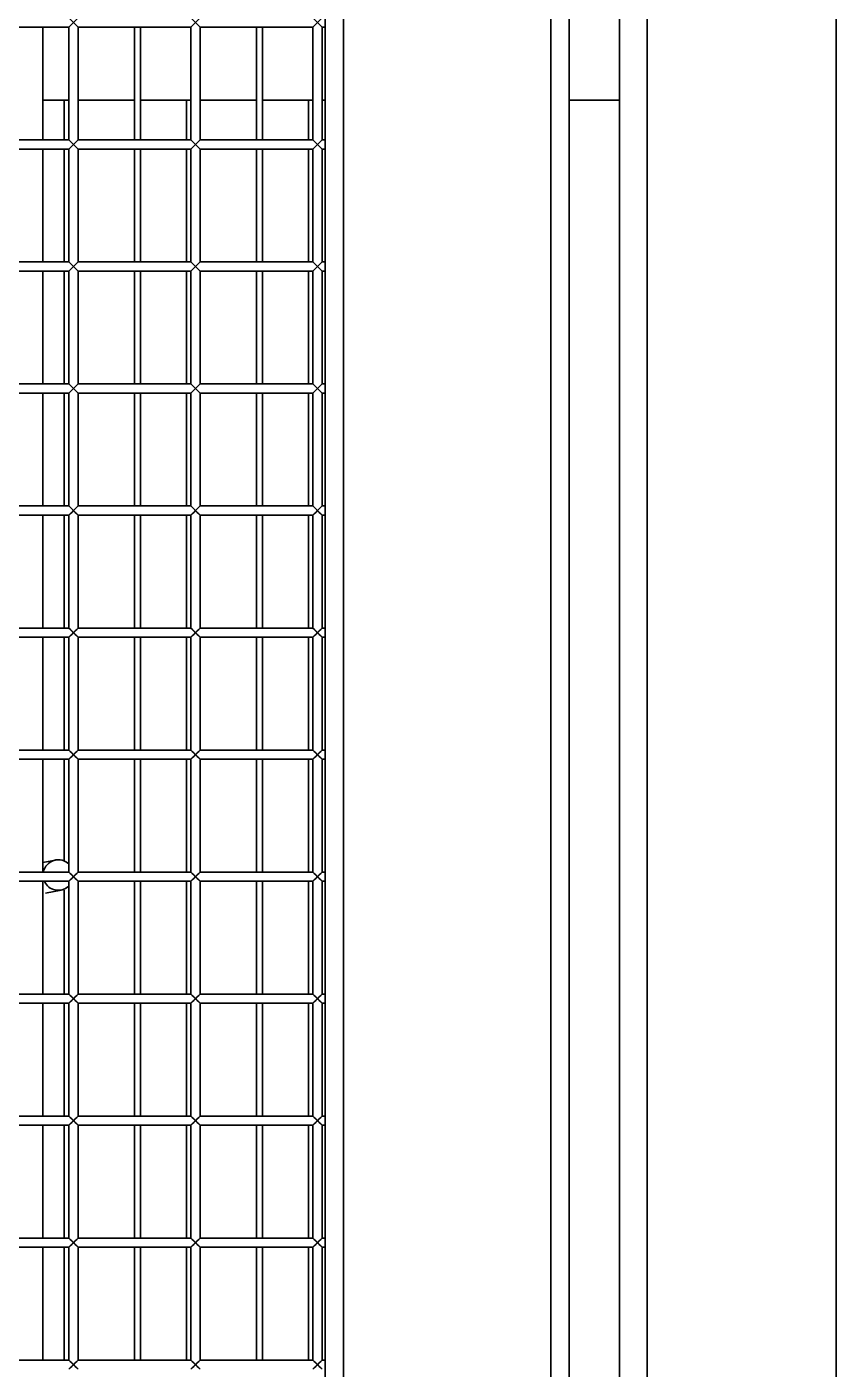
# Model space of a CAD drawing. Header units: millimetres. Extents: x 32496 to 166256, y 3504 to 23939.
# Drawn here: x 148197.9 to 148463.2, y 14024.9 to 14464.9 of the extents above; entities that cross this region are included whole.
import ezdxf

# ---------------------------------------------------------------- set-up
doc = ezdxf.new("R2010")
doc.units = ezdxf.units.MM
doc.layers.get('0').update_dxf_attribs({"lineweight": 35})

# ---------------------------------------------------------------- blocks, each defined once
blk = doc.blocks.new('8-1250')
at = {"linetype": 'Continuous'}
for p, q in [((-133.13, -34671.29), (-133.13, -32152.29)), ((-294.63, -33033.17), (-294.63, -32390.41)), ((-226.63, -32399.29), (-226.63, -33024.29)), ((-220.63, -33024.29), (-220.63, -32399.29)), ((-204.13, -33024.29), (-204.13, -32399.29)), ((-195.13, -33024.29), (-195.13, -32399.29)), ((-300.63, -32408.79), (-300.63, -33034.31)), ((-384.63, -32441.79), (-381.63, -32438.79)), ((-384.63, -32438.79), (-381.63, -32441.79)), ((-344.63, -32441.79), (-341.63, -32438.79)), ((-344.63, -32438.79), (-341.63, -32441.79)), ((-304.63, -32441.79), (-301.63, -32438.79)), ((-304.63, -32438.79), (-301.63, -32441.79)), ((-421.63, -32441.79), (-384.63, -32441.79)), ((-393.13, -32478.79), (-393.13, -32441.79)), ((-384.63, -32441.79), (-384.63, -32478.79)), ((-381.63, -32441.79), (-344.63, -32441.79)), ((-381.63, -32441.79), (-381.63, -32478.79)), ((-363.13, -32441.79), (-363.13, -32478.79)), ((-361.13, -32441.79), (-361.13, -32478.79)), ((-344.63, -32441.79), (-344.63, -32478.79)), ((-341.63, -32441.79), (-304.63, -32441.79)), ((-341.63, -32441.79), (-341.63, -32478.79)), ((-323.13, -32441.79), (-323.13, -32478.79)), ((-321.13, -32441.79), (-321.13, -32478.79)), ((-304.63, -32441.79), (-304.63, -32478.79)), ((-301.63, -32441.79), (-300.63, -32441.79)), ((-301.63, -32441.79), (-301.63, -32478.79)), ((-393.13, -32465.79), (-384.63, -32465.79)), ((-386.13, -32465.79), (-386.13, -32478.79)), ((-381.63, -32465.79), (-363.13, -32465.79)), ((-361.13, -32465.79), (-344.63, -32465.79)), ((-346.13, -32465.79), (-346.13, -32478.79)), ((-341.63, -32465.79), (-323.13, -32465.79)), ((-321.13, -32465.79), (-304.63, -32465.79)), ((-306.13, -32465.79), (-306.13, -32478.79)), ((-301.63, -32465.79), (-300.63, -32465.79)), ((-220.63, -32465.79), (-204.13, -32465.79)), ((-421.63, -32478.79), (-384.63, -32478.79)), ((-384.63, -32481.79), (-381.63, -32478.79)), ((-384.63, -32478.79), (-381.63, -32481.79)), ((-381.63, -32478.79), (-344.63, -32478.79)), ((-344.63, -32481.79), (-341.63, -32478.79)), ((-344.63, -32478.79), (-341.63, -32481.79)), ((-341.63, -32478.79), (-304.63, -32478.79)), ((-304.63, -32481.79), (-301.63, -32478.79)), ((-304.63, -32478.79), (-301.63, -32481.79)), ((-301.63, -32478.79), (-300.63, -32478.79)), ((-421.63, -32481.79), (-384.63, -32481.79)), ((-393.13, -32518.79), (-393.13, -32481.79)), ((-386.13, -32481.79), (-386.13, -32518.79)), ((-384.63, -32481.79), (-384.63, -32518.79)), ((-381.63, -32481.79), (-344.63, -32481.79)), ((-381.63, -32481.79), (-381.63, -32518.79)), ((-363.13, -32481.79), (-363.13, -32518.79)), ((-361.13, -32481.79), (-361.13, -32518.79)), ((-346.13, -32481.79), (-346.13, -32518.79)), ((-344.63, -32481.79), (-344.63, -32518.79)), ((-341.63, -32481.79), (-304.63, -32481.79)), ((-341.63, -32481.79), (-341.63, -32518.79)), ((-323.13, -32481.79), (-323.13, -32518.79)), ((-321.13, -32481.79), (-321.13, -32518.79)), ((-306.13, -32481.79), (-306.13, -32518.79)), ((-304.63, -32481.79), (-304.63, -32518.79)), ((-301.63, -32481.79), (-300.63, -32481.79)), ((-301.63, -32481.79), (-301.63, -32518.79)), ((-421.63, -32518.79), (-384.63, -32518.79)), ((-384.63, -32521.79), (-381.63, -32518.79)), ((-384.63, -32518.79), (-381.63, -32521.79)), ((-381.63, -32518.79), (-344.63, -32518.79)), ((-344.63, -32521.79), (-341.63, -32518.79)), ((-344.63, -32518.79), (-341.63, -32521.79)), ((-341.63, -32518.79), (-304.63, -32518.79)), ((-304.63, -32521.79), (-301.63, -32518.79)), ((-304.63, -32518.79), (-301.63, -32521.79)), ((-301.63, -32518.79), (-300.63, -32518.79)), ((-421.63, -32521.79), (-384.63, -32521.79)), ((-393.13, -32558.79), (-393.13, -32521.79)), ((-386.13, -32521.79), (-386.13, -32558.79)), ((-384.63, -32521.79), (-384.63, -32558.79)), ((-381.63, -32521.79), (-344.63, -32521.79)), ((-381.63, -32521.79), (-381.63, -32558.79)), ((-363.13, -32521.79), (-363.13, -32558.79)), ((-361.13, -32521.79), (-361.13, -32558.79)), ((-346.13, -32521.79), (-346.13, -32558.79)), ((-344.63, -32521.79), (-344.63, -32558.79)), ((-341.63, -32521.79), (-304.63, -32521.79)), ((-341.63, -32521.79), (-341.63, -32558.79)), ((-323.13, -32521.79), (-323.13, -32558.79)), ((-321.13, -32521.79), (-321.13, -32558.79)), ((-306.13, -32521.79), (-306.13, -32558.79)), ((-304.63, -32521.79), (-304.63, -32558.79)), ((-301.63, -32521.79), (-300.63, -32521.79)), ((-301.63, -32521.79), (-301.63, -32558.79)), ((-421.63, -32558.79), (-384.63, -32558.79)), ((-384.63, -32561.79), (-381.63, -32558.79)), ((-384.63, -32558.79), (-381.63, -32561.79)), ((-381.63, -32558.79), (-344.63, -32558.79)), ((-344.63, -32561.79), (-341.63, -32558.79)), ((-344.63, -32558.79), (-341.63, -32561.79)), ((-341.63, -32558.79), (-304.63, -32558.79)), ((-304.63, -32561.79), (-301.63, -32558.79)), ((-304.63, -32558.79), (-301.63, -32561.79)), ((-301.63, -32558.79), (-300.63, -32558.79)), ((-421.63, -32561.79), (-384.63, -32561.79)), ((-393.13, -32598.79), (-393.13, -32561.79)), ((-386.13, -32561.79), (-386.13, -32598.79)), ((-384.63, -32561.79), (-384.63, -32598.79)), ((-381.63, -32561.79), (-344.63, -32561.79)), ((-381.63, -32561.79), (-381.63, -32598.79)), ((-363.13, -32561.79), (-363.13, -32598.79)), ((-361.13, -32561.79), (-361.13, -32598.79)), ((-346.13, -32561.79), (-346.13, -32598.79)), ((-344.63, -32561.79), (-344.63, -32598.79)), ((-341.63, -32561.79), (-304.63, -32561.79)), ((-341.63, -32561.79), (-341.63, -32598.79)), ((-323.13, -32561.79), (-323.13, -32598.79)), ((-321.13, -32561.79), (-321.13, -32598.79)), ((-306.13, -32561.79), (-306.13, -32598.79)), ((-304.63, -32561.79), (-304.63, -32598.79)), ((-301.63, -32561.79), (-300.63, -32561.79)), ((-301.63, -32561.79), (-301.63, -32598.79)), ((-421.63, -32598.79), (-384.63, -32598.79)), ((-384.63, -32601.79), (-381.63, -32598.79)), ((-384.63, -32598.79), (-381.63, -32601.79)), ((-381.63, -32598.79), (-344.63, -32598.79)), ((-344.63, -32601.79), (-341.63, -32598.79)), ((-344.63, -32598.79), (-341.63, -32601.79)), ((-341.63, -32598.79), (-304.63, -32598.79)), ((-304.63, -32601.79), (-301.63, -32598.79)), ((-304.63, -32598.79), (-301.63, -32601.79)), ((-301.63, -32598.79), (-300.63, -32598.79)), ((-421.63, -32601.79), (-384.63, -32601.79)), ((-393.13, -32638.79), (-393.13, -32601.79)), ((-386.13, -32601.79), (-386.13, -32638.79)), ((-384.63, -32601.79), (-384.63, -32638.79)), ((-381.63, -32601.79), (-344.63, -32601.79)), ((-381.63, -32601.79), (-381.63, -32638.79)), ((-363.13, -32601.79), (-363.13, -32638.79)), ((-361.13, -32601.79), (-361.13, -32638.79)), ((-346.13, -32601.79), (-346.13, -32638.79)), ((-344.63, -32601.79), (-344.63, -32638.79)), ((-341.63, -32601.79), (-304.63, -32601.79)), ((-341.63, -32601.79), (-341.63, -32638.79)), ((-323.13, -32601.79), (-323.13, -32638.79)), ((-321.13, -32601.79), (-321.13, -32638.79)), ((-306.13, -32601.79), (-306.13, -32638.79)), ((-304.63, -32601.79), (-304.63, -32638.79)), ((-301.63, -32601.79), (-300.63, -32601.79)), ((-301.63, -32601.79), (-301.63, -32638.79)), ((-421.63, -32638.79), (-384.63, -32638.79)), ((-384.63, -32641.79), (-381.63, -32638.79)), ((-384.63, -32638.79), (-381.63, -32641.79)), ((-381.63, -32638.79), (-344.63, -32638.79)), ((-344.63, -32641.79), (-341.63, -32638.79)), ((-344.63, -32638.79), (-341.63, -32641.79)), ((-341.63, -32638.79), (-304.63, -32638.79)), ((-304.63, -32641.79), (-301.63, -32638.79)), ((-304.63, -32638.79), (-301.63, -32641.79)), ((-301.63, -32638.79), (-300.63, -32638.79)), ((-421.63, -32641.79), (-384.63, -32641.79)), ((-393.13, -32678.79), (-393.13, -32641.79)), ((-386.13, -32641.79), (-386.13, -32678.79)), ((-384.63, -32641.79), (-384.63, -32678.79)), ((-381.63, -32641.79), (-344.63, -32641.79)), ((-381.63, -32641.79), (-381.63, -32678.79)), ((-363.13, -32641.79), (-363.13, -32678.79)), ((-361.13, -32641.79), (-361.13, -32678.79)), ((-346.13, -32641.79), (-346.13, -32678.79)), ((-344.63, -32641.79), (-344.63, -32678.79)), ((-341.63, -32641.79), (-304.63, -32641.79)), ((-341.63, -32641.79), (-341.63, -32678.79)), ((-323.13, -32641.79), (-323.13, -32678.79)), ((-321.13, -32641.79), (-321.13, -32678.79)), ((-306.13, -32641.79), (-306.13, -32678.79)), ((-304.63, -32641.79), (-304.63, -32678.79)), ((-301.63, -32641.79), (-300.63, -32641.79)), ((-301.63, -32641.79), (-301.63, -32678.79)), ((-421.63, -32678.79), (-384.63, -32678.79)), ((-384.63, -32681.79), (-381.63, -32678.79)), ((-384.63, -32678.79), (-381.63, -32681.79)), ((-381.63, -32678.79), (-344.63, -32678.79)), ((-344.63, -32681.79), (-341.63, -32678.79)), ((-344.63, -32678.79), (-341.63, -32681.79)), ((-341.63, -32678.79), (-304.63, -32678.79)), ((-304.63, -32681.79), (-301.63, -32678.79)), ((-304.63, -32678.79), (-301.63, -32681.79)), ((-301.63, -32678.79), (-300.63, -32678.79)), ((-421.63, -32681.79), (-384.63, -32681.79)), ((-393.13, -32718.79), (-393.13, -32681.79)), ((-386.13, -32681.79), (-386.13, -32715.27)), ((-384.63, -32681.79), (-384.63, -32718.79)), ((-381.63, -32681.79), (-344.63, -32681.79)), ((-381.63, -32681.79), (-381.63, -32718.79)), ((-363.13, -32681.79), (-363.13, -32718.79)), ((-361.13, -32681.79), (-361.13, -32718.79)), ((-346.13, -32681.79), (-346.13, -32718.79)), ((-344.63, -32681.79), (-344.63, -32718.79)), ((-341.63, -32681.79), (-304.63, -32681.79)), ((-341.63, -32681.79), (-341.63, -32718.79)), ((-323.13, -32681.79), (-323.13, -32718.79)), ((-321.13, -32681.79), (-321.13, -32718.79)), ((-306.13, -32681.79), (-306.13, -32718.79)), ((-304.63, -32681.79), (-304.63, -32718.79)), ((-301.63, -32681.79), (-300.63, -32681.79)), ((-301.63, -32681.79), (-301.63, -32718.79)), ((-393.13, -32715.66), (-389.04, -32714.86)), ((-421.63, -32718.79), (-384.63, -32718.79)), ((-421.63, -32721.79), (-384.63, -32721.79)), ((-393.13, -32758.79), (-393.13, -32721.79)), ((-384.63, -32721.79), (-381.63, -32718.79)), ((-384.63, -32718.79), (-381.63, -32721.79)), ((-384.63, -32721.79), (-384.63, -32758.79)), ((-381.63, -32718.79), (-344.63, -32718.79)), ((-381.63, -32721.79), (-344.63, -32721.79)), ((-381.63, -32721.79), (-381.63, -32758.79)), ((-363.13, -32721.79), (-363.13, -32758.79)), ((-361.13, -32721.79), (-361.13, -32758.79)), ((-346.13, -32721.79), (-346.13, -32758.79)), ((-344.63, -32721.79), (-341.63, -32718.79)), ((-344.63, -32718.79), (-341.63, -32721.79)), ((-344.63, -32721.79), (-344.63, -32758.79)), ((-341.63, -32718.79), (-304.63, -32718.79)), ((-341.63, -32721.79), (-304.63, -32721.79)), ((-341.63, -32721.79), (-341.63, -32758.79)), ((-323.13, -32721.79), (-323.13, -32758.79)), ((-321.13, -32721.79), (-321.13, -32758.79)), ((-306.13, -32721.79), (-306.13, -32758.79)), ((-304.63, -32721.79), (-301.63, -32718.79)), ((-304.63, -32718.79), (-301.63, -32721.79)), ((-304.63, -32721.79), (-304.63, -32758.79)), ((-301.63, -32718.79), (-300.63, -32718.79)), ((-301.63, -32721.79), (-300.63, -32721.79)), ((-301.63, -32721.79), (-301.63, -32758.79)), ((-392.27, -32725.68), (-387.13, -32724.68)), ((-386.13, -32724.68), (-386.13, -32758.79)), ((-421.63, -32758.79), (-384.63, -32758.79)), ((-421.63, -32761.79), (-384.63, -32761.79)), ((-393.13, -32798.79), (-393.13, -32761.79)), ((-386.13, -32761.79), (-386.13, -32798.79)), ((-384.63, -32761.79), (-381.63, -32758.79)), ((-384.63, -32758.79), (-381.63, -32761.79)), ((-384.63, -32761.79), (-384.63, -32798.79)), ((-381.63, -32758.79), (-344.63, -32758.79)), ((-381.63, -32761.79), (-344.63, -32761.79)), ((-381.63, -32761.79), (-381.63, -32798.79)), ((-363.13, -32761.79), (-363.13, -32798.79)), ((-361.13, -32761.79), (-361.13, -32798.79)), ((-346.13, -32761.79), (-346.13, -32798.79)), ((-344.63, -32761.79), (-341.63, -32758.79)), ((-344.63, -32758.79), (-341.63, -32761.79)), ((-344.63, -32761.79), (-344.63, -32798.79)), ((-341.63, -32758.79), (-304.63, -32758.79)), ((-341.63, -32761.79), (-304.63, -32761.79)), ((-341.63, -32761.79), (-341.63, -32798.79)), ((-323.13, -32761.79), (-323.13, -32798.79)), ((-321.13, -32761.79), (-321.13, -32798.79)), ((-306.13, -32761.79), (-306.13, -32798.79)), ((-304.63, -32761.79), (-301.63, -32758.79)), ((-304.63, -32758.79), (-301.63, -32761.79)), ((-304.63, -32761.79), (-304.63, -32798.79)), ((-301.63, -32758.79), (-300.63, -32758.79)), ((-301.63, -32761.79), (-300.63, -32761.79)), ((-301.63, -32761.79), (-301.63, -32798.79)), ((-421.63, -32798.79), (-384.63, -32798.79)), ((-421.63, -32801.79), (-384.63, -32801.79)), ((-393.13, -32838.79), (-393.13, -32801.79)), ((-386.13, -32801.79), (-386.13, -32838.79)), ((-384.63, -32801.79), (-381.63, -32798.79)), ((-384.63, -32798.79), (-381.63, -32801.79)), ((-384.63, -32801.79), (-384.63, -32838.79)), ((-381.63, -32798.79), (-344.63, -32798.79)), ((-381.63, -32801.79), (-344.63, -32801.79)), ((-381.63, -32801.79), (-381.63, -32838.79)), ((-363.13, -32801.79), (-363.13, -32838.79)), ((-361.13, -32801.79), (-361.13, -32838.79)), ((-346.13, -32801.79), (-346.13, -32838.79)), ((-344.63, -32801.79), (-341.63, -32798.79)), ((-344.63, -32798.79), (-341.63, -32801.79)), ((-344.63, -32801.79), (-344.63, -32838.79)), ((-341.63, -32798.79), (-304.63, -32798.79)), ((-341.63, -32801.79), (-304.63, -32801.79)), ((-341.63, -32801.79), (-341.63, -32838.79)), ((-323.13, -32801.79), (-323.13, -32838.79)), ((-321.13, -32801.79), (-321.13, -32838.79)), ((-306.13, -32801.79), (-306.13, -32838.79)), ((-304.63, -32801.79), (-301.63, -32798.79)), ((-304.63, -32798.79), (-301.63, -32801.79)), ((-304.63, -32801.79), (-304.63, -32838.79)), ((-301.63, -32798.79), (-300.63, -32798.79)), ((-301.63, -32801.79), (-300.63, -32801.79)), ((-301.63, -32801.79), (-301.63, -32838.79)), ((-421.63, -32838.79), (-384.63, -32838.79)), ((-384.63, -32841.79), (-381.63, -32838.79)), ((-384.63, -32838.79), (-381.63, -32841.79)), ((-381.63, -32838.79), (-344.63, -32838.79)), ((-344.63, -32841.79), (-341.63, -32838.79)), ((-344.63, -32838.79), (-341.63, -32841.79)), ((-341.63, -32838.79), (-304.63, -32838.79)), ((-304.63, -32841.79), (-301.63, -32838.79)), ((-304.63, -32838.79), (-301.63, -32841.79)), ((-301.63, -32838.79), (-300.63, -32838.79)), ((-421.63, -32841.79), (-384.63, -32841.79)), ((-393.13, -32878.79), (-393.13, -32841.79)), ((-386.13, -32841.79), (-386.13, -32878.79)), ((-384.63, -32841.79), (-384.63, -32878.79)), ((-381.63, -32841.79), (-344.63, -32841.79)), ((-381.63, -32841.79), (-381.63, -32878.79)), ((-363.13, -32841.79), (-363.13, -32878.79)), ((-361.13, -32841.79), (-361.13, -32878.79)), ((-346.13, -32841.79), (-346.13, -32878.79)), ((-344.63, -32841.79), (-344.63, -32878.79)), ((-341.63, -32841.79), (-304.63, -32841.79)), ((-341.63, -32841.79), (-341.63, -32878.79)), ((-323.13, -32841.79), (-323.13, -32878.79)), ((-321.13, -32841.79), (-321.13, -32878.79)), ((-306.13, -32841.79), (-306.13, -32878.79)), ((-304.63, -32841.79), (-304.63, -32878.79)), ((-301.63, -32841.79), (-300.63, -32841.79)), ((-301.63, -32841.79), (-301.63, -32878.79)), ((-421.63, -32878.79), (-384.63, -32878.79)), ((-384.63, -32881.79), (-381.63, -32878.79)), ((-384.63, -32878.79), (-381.63, -32881.79)), ((-381.63, -32878.79), (-344.63, -32878.79)), ((-344.63, -32881.79), (-341.63, -32878.79)), ((-344.63, -32878.79), (-341.63, -32881.79)), ((-341.63, -32878.79), (-304.63, -32878.79)), ((-304.63, -32881.79), (-301.63, -32878.79)), ((-304.63, -32878.79), (-301.63, -32881.79)), ((-301.63, -32878.79), (-300.63, -32878.79))]:
    blk.add_line(p, q, dxfattribs=at)
for points in [[(-384.63, -32478.79), (-384.2, -32479.22), (-383.71, -32479.71), (-382.54, -32480.88)], [(-383.13, -32480.29), (-383.72, -32480.88), (-384.19, -32481.35), (-384.51, -32481.67)], [(-383.13, -32480.29), (-382.54, -32479.7), (-382.07, -32479.23), (-381.74, -32478.9)], [(-344.63, -32478.79), (-344.2, -32479.22), (-343.71, -32479.71), (-342.54, -32480.88)], [(-343.13, -32480.29), (-343.72, -32480.88), (-344.19, -32481.35), (-344.51, -32481.67)], [(-343.13, -32480.29), (-342.54, -32479.7), (-342.07, -32479.23), (-341.74, -32478.9)], [(-304.63, -32478.79), (-304.2, -32479.22), (-303.71, -32479.71), (-302.54, -32480.88)], [(-303.13, -32480.29), (-303.72, -32480.88), (-304.19, -32481.35), (-304.51, -32481.67)], [(-303.13, -32480.29), (-302.54, -32479.7), (-302.07, -32479.23), (-301.74, -32478.9)], [(-381.74, -32481.67), (-382.07, -32481.35), (-382.54, -32480.88)], [(-341.74, -32481.67), (-342.07, -32481.35), (-342.54, -32480.88)], [(-301.74, -32481.67), (-302.07, -32481.35), (-302.54, -32480.88)], [(-384.63, -32518.79), (-384.2, -32519.22), (-383.71, -32519.71), (-382.54, -32520.88)], [(-383.13, -32520.29), (-383.72, -32520.88), (-384.19, -32521.35), (-384.51, -32521.67)], [(-383.13, -32520.29), (-382.54, -32519.7), (-382.07, -32519.23), (-381.74, -32518.9)], [(-344.63, -32518.79), (-344.2, -32519.22), (-343.71, -32519.71), (-342.54, -32520.88)], [(-343.13, -32520.29), (-343.72, -32520.88), (-344.19, -32521.35), (-344.51, -32521.67)], [(-343.13, -32520.29), (-342.54, -32519.7), (-342.07, -32519.23), (-341.74, -32518.9)], [(-304.63, -32518.79), (-304.2, -32519.22), (-303.71, -32519.71), (-302.54, -32520.88)], [(-303.13, -32520.29), (-303.72, -32520.88), (-304.19, -32521.35), (-304.51, -32521.67)], [(-303.13, -32520.29), (-302.54, -32519.7), (-302.07, -32519.23), (-301.74, -32518.9)], [(-381.74, -32521.67), (-382.07, -32521.35), (-382.54, -32520.88)], [(-341.74, -32521.67), (-342.07, -32521.35), (-342.54, -32520.88)], [(-301.74, -32521.67), (-302.07, -32521.35), (-302.54, -32520.88)], [(-384.63, -32558.79), (-384.2, -32559.22), (-383.71, -32559.71), (-382.54, -32560.88)], [(-383.13, -32560.29), (-382.54, -32559.7), (-382.07, -32559.23), (-381.74, -32558.9)], [(-344.63, -32558.79), (-344.2, -32559.22), (-343.71, -32559.71), (-342.54, -32560.88)], [(-343.13, -32560.29), (-342.54, -32559.7), (-342.07, -32559.23), (-341.74, -32558.9)], [(-304.63, -32558.79), (-304.2, -32559.22), (-303.71, -32559.71), (-302.54, -32560.88)], [(-303.13, -32560.29), (-302.54, -32559.7), (-302.07, -32559.23), (-301.74, -32558.9)], [(-383.13, -32560.29), (-383.72, -32560.88), (-384.19, -32561.35), (-384.51, -32561.67)], [(-381.74, -32561.67), (-382.07, -32561.35), (-382.54, -32560.88)], [(-343.13, -32560.29), (-343.72, -32560.88), (-344.19, -32561.35), (-344.51, -32561.67)], [(-341.74, -32561.67), (-342.07, -32561.35), (-342.54, -32560.88)], [(-303.13, -32560.29), (-303.72, -32560.88), (-304.19, -32561.35), (-304.51, -32561.67)], [(-301.74, -32561.67), (-302.07, -32561.35), (-302.54, -32560.88)], [(-384.63, -32598.79), (-384.2, -32599.22), (-383.71, -32599.71), (-382.54, -32600.88)], [(-383.13, -32600.29), (-382.54, -32599.7), (-382.07, -32599.23), (-381.74, -32598.9)], [(-344.63, -32598.79), (-344.2, -32599.22), (-343.71, -32599.71), (-342.54, -32600.88)], [(-343.13, -32600.29), (-342.54, -32599.7), (-342.07, -32599.23), (-341.74, -32598.9)], [(-304.63, -32598.79), (-304.2, -32599.22), (-303.71, -32599.71), (-302.54, -32600.88)], [(-303.13, -32600.29), (-302.54, -32599.7), (-302.07, -32599.23), (-301.74, -32598.9)], [(-383.13, -32600.29), (-383.72, -32600.88), (-384.19, -32601.35), (-384.51, -32601.67)], [(-381.74, -32601.67), (-382.07, -32601.35), (-382.54, -32600.88)], [(-343.13, -32600.29), (-343.72, -32600.88), (-344.19, -32601.35), (-344.51, -32601.67)], [(-341.74, -32601.67), (-342.07, -32601.35), (-342.54, -32600.88)], [(-303.13, -32600.29), (-303.72, -32600.88), (-304.19, -32601.35), (-304.51, -32601.67)], [(-301.74, -32601.67), (-302.07, -32601.35), (-302.54, -32600.88)], [(-384.63, -32638.79), (-384.2, -32639.22), (-383.71, -32639.71), (-382.54, -32640.88)], [(-383.13, -32640.29), (-382.54, -32639.7), (-382.07, -32639.23), (-381.74, -32638.9)], [(-344.63, -32638.79), (-344.2, -32639.22), (-343.71, -32639.71), (-342.54, -32640.88)], [(-343.13, -32640.29), (-342.54, -32639.7), (-342.07, -32639.23), (-341.74, -32638.9)], [(-304.63, -32638.79), (-304.2, -32639.22), (-303.71, -32639.71), (-302.54, -32640.88)], [(-303.13, -32640.29), (-302.54, -32639.7), (-302.07, -32639.23), (-301.74, -32638.9)], [(-383.13, -32640.29), (-383.72, -32640.88), (-384.19, -32641.35), (-384.51, -32641.67)], [(-381.74, -32641.67), (-382.07, -32641.35), (-382.54, -32640.88)], [(-343.13, -32640.29), (-343.72, -32640.88), (-344.19, -32641.35), (-344.51, -32641.67)], [(-341.74, -32641.67), (-342.07, -32641.35), (-342.54, -32640.88)], [(-303.13, -32640.29), (-303.72, -32640.88), (-304.19, -32641.35), (-304.51, -32641.67)], [(-301.74, -32641.67), (-302.07, -32641.35), (-302.54, -32640.88)], [(-384.63, -32678.79), (-384.2, -32679.22), (-383.71, -32679.71), (-382.54, -32680.88)], [(-344.63, -32678.79), (-344.2, -32679.22), (-343.71, -32679.71), (-342.54, -32680.88)], [(-304.63, -32678.79), (-304.2, -32679.22), (-303.71, -32679.71), (-302.54, -32680.88)], [(-383.13, -32680.29), (-383.72, -32680.88), (-384.19, -32681.35), (-384.51, -32681.67)], [(-383.13, -32680.29), (-382.54, -32679.7), (-382.07, -32679.23), (-381.74, -32678.9)], [(-381.74, -32681.67), (-382.07, -32681.35), (-382.54, -32680.88)], [(-343.13, -32680.29), (-343.72, -32680.88), (-344.19, -32681.35), (-344.51, -32681.67)], [(-343.13, -32680.29), (-342.54, -32679.7), (-342.07, -32679.23), (-341.74, -32678.9)], [(-341.74, -32681.67), (-342.07, -32681.35), (-342.54, -32680.88)], [(-303.13, -32680.29), (-303.72, -32680.88), (-304.19, -32681.35), (-304.51, -32681.67)], [(-303.13, -32680.29), (-302.54, -32679.7), (-302.07, -32679.23), (-301.74, -32678.9)], [(-301.74, -32681.67), (-302.07, -32681.35), (-302.54, -32680.88)], [(-384.63, -32718.79), (-384.2, -32719.22), (-383.71, -32719.71), (-382.54, -32720.88)], [(-383.13, -32720.29), (-383.72, -32720.88), (-384.19, -32721.35), (-384.51, -32721.67)], [(-383.13, -32720.29), (-382.54, -32719.7), (-382.07, -32719.23), (-381.74, -32718.9)], [(-381.74, -32721.67), (-382.07, -32721.35), (-382.54, -32720.88)], [(-344.63, -32718.79), (-344.2, -32719.22), (-343.71, -32719.71), (-342.54, -32720.88)], [(-343.13, -32720.29), (-343.72, -32720.88), (-344.19, -32721.35), (-344.51, -32721.67)], [(-343.13, -32720.29), (-342.54, -32719.7), (-342.07, -32719.23), (-341.74, -32718.9)], [(-341.74, -32721.67), (-342.07, -32721.35), (-342.54, -32720.88)], [(-304.63, -32718.79), (-304.2, -32719.22), (-303.71, -32719.71), (-302.54, -32720.88)], [(-303.13, -32720.29), (-303.72, -32720.88), (-304.19, -32721.35), (-304.51, -32721.67)], [(-303.13, -32720.29), (-302.54, -32719.7), (-302.07, -32719.23), (-301.74, -32718.9)], [(-301.74, -32721.67), (-302.07, -32721.35), (-302.54, -32720.88)], [(-384.63, -32758.79), (-384.2, -32759.22), (-383.71, -32759.71), (-382.54, -32760.88)], [(-383.13, -32760.29), (-383.72, -32760.88), (-384.19, -32761.35), (-384.51, -32761.67)], [(-383.13, -32760.29), (-382.54, -32759.7), (-382.07, -32759.23), (-381.74, -32758.9)], [(-381.74, -32761.67), (-382.07, -32761.35), (-382.54, -32760.88)], [(-344.63, -32758.79), (-344.2, -32759.22), (-343.71, -32759.71), (-342.54, -32760.88)], [(-343.13, -32760.29), (-343.72, -32760.88), (-344.19, -32761.35), (-344.51, -32761.67)], [(-343.13, -32760.29), (-342.54, -32759.7), (-342.07, -32759.23), (-341.74, -32758.9)], [(-341.74, -32761.67), (-342.07, -32761.35), (-342.54, -32760.88)], [(-304.63, -32758.79), (-304.2, -32759.22), (-303.71, -32759.71), (-302.54, -32760.88)], [(-303.13, -32760.29), (-303.72, -32760.88), (-304.19, -32761.35), (-304.51, -32761.67)], [(-303.13, -32760.29), (-302.54, -32759.7), (-302.07, -32759.23), (-301.74, -32758.9)], [(-301.74, -32761.67), (-302.07, -32761.35), (-302.54, -32760.88)], [(-384.63, -32798.79), (-384.2, -32799.22), (-383.71, -32799.71), (-382.54, -32800.88)], [(-383.13, -32800.29), (-383.72, -32800.88), (-384.19, -32801.35), (-384.51, -32801.67)], [(-383.13, -32800.29), (-382.54, -32799.7), (-382.07, -32799.23), (-381.74, -32798.9)], [(-381.74, -32801.67), (-382.07, -32801.35), (-382.54, -32800.88)], [(-344.63, -32798.79), (-344.2, -32799.22), (-343.71, -32799.71), (-342.54, -32800.88)], [(-343.13, -32800.29), (-343.72, -32800.88), (-344.19, -32801.35), (-344.51, -32801.67)], [(-343.13, -32800.29), (-342.54, -32799.7), (-342.07, -32799.23), (-341.74, -32798.9)], [(-341.74, -32801.67), (-342.07, -32801.35), (-342.54, -32800.88)], [(-304.63, -32798.79), (-304.2, -32799.22), (-303.71, -32799.71), (-302.54, -32800.88)], [(-303.13, -32800.29), (-303.72, -32800.88), (-304.19, -32801.35), (-304.51, -32801.67)], [(-303.13, -32800.29), (-302.54, -32799.7), (-302.07, -32799.23), (-301.74, -32798.9)], [(-301.74, -32801.67), (-302.07, -32801.35), (-302.54, -32800.88)], [(-384.63, -32838.79), (-384.2, -32839.22), (-383.71, -32839.71), (-382.54, -32840.88)], [(-383.13, -32840.29), (-383.72, -32840.88), (-384.19, -32841.35), (-384.51, -32841.67)], [(-383.13, -32840.29), (-382.54, -32839.7), (-382.07, -32839.23), (-381.74, -32838.9)], [(-381.74, -32841.67), (-382.07, -32841.35), (-382.54, -32840.88)], [(-344.63, -32838.79), (-344.2, -32839.22), (-343.71, -32839.71), (-342.54, -32840.88)], [(-343.13, -32840.29), (-343.72, -32840.88), (-344.19, -32841.35), (-344.51, -32841.67)], [(-343.13, -32840.29), (-342.54, -32839.7), (-342.07, -32839.23), (-341.74, -32838.9)], [(-341.74, -32841.67), (-342.07, -32841.35), (-342.54, -32840.88)], [(-304.63, -32838.79), (-304.2, -32839.22), (-303.71, -32839.71), (-302.54, -32840.88)], [(-303.13, -32840.29), (-303.72, -32840.88), (-304.19, -32841.35), (-304.51, -32841.67)], [(-303.13, -32840.29), (-302.54, -32839.7), (-302.07, -32839.23), (-301.74, -32838.9)], [(-301.74, -32841.67), (-302.07, -32841.35), (-302.54, -32840.88)], [(-384.63, -32878.79), (-384.2, -32879.22), (-383.71, -32879.71), (-382.54, -32880.88)], [(-383.13, -32880.29), (-383.72, -32880.88), (-384.19, -32881.35), (-384.51, -32881.67)], [(-383.13, -32880.29), (-382.54, -32879.7), (-382.07, -32879.23), (-381.74, -32878.9)], [(-381.74, -32881.67), (-382.07, -32881.35), (-382.54, -32880.88)], [(-344.63, -32878.79), (-344.2, -32879.22), (-343.71, -32879.71), (-342.54, -32880.88)], [(-343.13, -32880.29), (-343.72, -32880.88), (-344.19, -32881.35), (-344.51, -32881.67)], [(-343.13, -32880.29), (-342.54, -32879.7), (-342.07, -32879.23), (-341.74, -32878.9)], [(-341.74, -32881.67), (-342.07, -32881.35), (-342.54, -32880.88)], [(-304.63, -32878.79), (-304.2, -32879.22), (-303.71, -32879.71), (-302.54, -32880.88)], [(-303.13, -32880.29), (-303.72, -32880.88), (-304.19, -32881.35), (-304.51, -32881.67)], [(-303.13, -32880.29), (-302.54, -32879.7), (-302.07, -32879.23), (-301.74, -32878.9)], [(-301.74, -32881.67), (-302.07, -32881.35), (-302.54, -32880.88)]]:
    blk.add_lwpolyline(points, dxfattribs=at)
for start, end in [(45.3428, 168.1251), (205.3278, 311.103)]:
    blk.add_arc((-388.09, -32719.77), 5, start, end, dxfattribs=at)

msp = doc.modelspace()

# ---------------------------------------------------------------- block references
at = {"color": 6}
msp.add_blockref('8-1250', (148596.331, 46906.597), dxfattribs=at)

doc.saveas('drawing.dxf')
